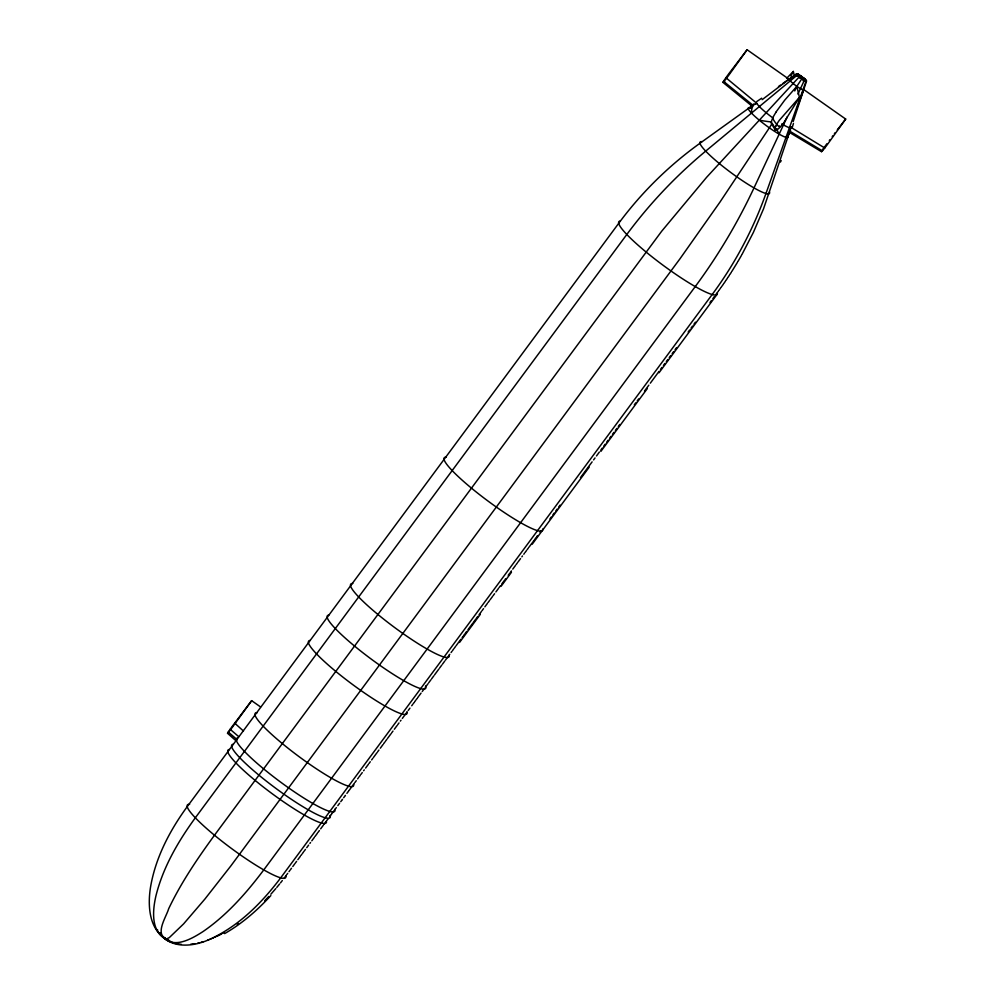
<?xml version="1.0" encoding="UTF-8"?>
<svg xmlns="http://www.w3.org/2000/svg" width="995" height="995" viewBox="0 0 995 995"><rect width="100%" height="100%" fill="white"/><g stroke="black" fill="none" stroke-linecap="round" stroke-linejoin="round"><path stroke-width="1.49" d="M789.458 132.285L789.756 130.843M775.03 128.243L775.055 128.156A12.064 11.778 -13.2 0 1 775.714 126.34M790.814 126.912L791.809 126.9M783.749 82.859L796.473 73.916L806.572 81.005L793.214 121.49M796.684 108.99L797.331 107.161M789.806 78.966L796.995 73.717L806.049 81.204L765.963 193.503C753.091 229.546 734.957 263.737 712.184 294.508L280.714 877.814C261.896 902.776 238.962 925.947 210.194 939.093C194.299 946.73 170.667 949.454 159.362 932.837M803.45 89.028A9.092 1.306 36.5 0 1 803.699 89.475L802.107 94.052M797.828 105.793L798.475 103.977M803.724 89.562L845.688 119.064L827.703 144.088A48.942 8.059 -54.9 0 1 824.743 148.006L823.574 149.486A12.064 1.99 -54.9 0 1 822.43 150.867L789.968 131.29L789.607 132.223M799.632 100.818L798.811 103.082M801.771 94.96L799.955 99.91M805.341 80.869L805.739 79.874L797.306 75.048L705.691 151.128C676.19 175.63 649.611 203.652 626.8 234.484L195.331 817.79C178.167 841.384 163.056 867.242 155.966 895.761C152.571 910.238 150.506 931.892 166.625 939.541M722.992 82.224L723.713 80.993A12.064 1.99 -54.9 0 1 724.795 79.376L725.927 77.747A48.942 8.059 -54.9 0 1 728.862 73.68L747.096 49.75L789.047 79.252A9.092 1.306 36.5 0 0 795.639 85.47A9.092 1.306 36.5 0 0 803.388 89.911M821.584 151.526L822.019 150.755M804.321 81.279L805.191 79.326L797.455 73.891L794.408 76.217L793.351 71.429L786.585 78.406M775.714 126.34L776.585 124.586A48.942 47.772 -13.2 0 1 779.247 120.395L799.433 97.373L796.846 86.341L801.833 78.792L801.211 76.13L799.57 78.107M794.756 90.931L796.846 86.341L784.694 100.184L775.901 112.161M786.249 119.014L754.011 187.893C737.743 222.619 718.054 255.74 695.256 286.572L263.787 869.879C246.424 892.975 226.972 915.114 203.017 931.569C192.122 938.559 173.851 949.454 163.006 936.817M786.46 118.567L787.306 116.751M797.903 94.09L804.321 80.384L798.736 74.538L796.734 76.292M803.351 81.068L804.532 78.729L801.522 77.461L798.04 74.165L796.361 75.52M793.351 71.429L790.851 76.055M799.433 97.373L783.413 123.33A48.942 47.772 -13.2 0 1 780.179 127.111L778.737 128.467A12.064 11.778 -13.2 0 1 777.182 129.661L777.095 129.686A2.587 2.525 -13.2 0 1 775.279 130.233M741.922 254.583L753.364 232.444L763.551 208.813L789.458 132.41L821.547 151.7M741.486 255.354L737.917 261.523M802.754 79.886L803.786 78.083L799.271 76.839L706.624 177.297L661.638 231.275L214.485 835.228C197.458 858.536 181.127 882.602 168.677 908.721C166.339 916.855 154.362 934.268 166.488 939.056M737.457 262.294L731.86 271.399M731.387 272.145L729.944 274.396M729.447 275.142L727.979 277.369M727.494 278.115L726.002 280.329M260.578 706.947L251.648 700.667L231.997 726.723A53.257 8.768 -54.9 0 0 230.392 728.949L230.231 729.161A22.114 3.644 -54.9 0 0 228.427 731.748L227.507 733.278L236.126 740.889M725.504 281.063L723.999 283.264M823.387 148.678L824.022 147.77M723.489 283.998L721.96 286.187M824.445 147.16L824.519 147.061A48.942 8.059 -54.9 0 1 826.92 143.715M251.648 700.667L232.183 727.494A53.257 8.768 -54.9 0 1 230.542 729.633L230.392 729.832A22.114 3.644 -54.9 0 1 228.539 732.196L227.581 733.278M720.927 287.63L721.437 286.908M719.895 289.072L720.405 288.351M718.85 290.515L719.373 289.794M717.793 291.945L718.328 291.236M751.921 105.831L752.817 104.985M286.436 875.115L284.072 878.262M287.058 874.257L287.692 873.399M288.96 871.682L289.595 870.836M290.229 869.978L291.498 868.262M292.766 866.545L294.669 863.971M295.304 863.113L296.572 861.396M297.841 859.692L300.378 856.26M301.012 855.401L301.647 854.543M302.281 853.685L303.55 851.969M304.184 851.111L305.453 849.407M306.721 847.69L308.624 845.116M309.893 843.399L310.527 842.541M311.796 840.825L314.333 837.404M314.967 836.546L317.492 833.113M318.126 832.255L319.395 830.539M320.664 828.835L323.201 825.402M323.835 824.544L324.469 823.686M325.104 822.828L326.372 821.111M326.858 820.465L327.579 819.482M327.815 819.159L328.3 818.512M329.743 816.559L330.514 815.514M330.813 815.116L331.397 814.32M331.683 813.935L333.437 811.559M333.735 811.161L334.32 810.378M334.905 809.582L336.36 807.617M337.827 805.639L339.581 803.264M340.75 801.684L341.621 800.502M341.907 800.104L342.491 799.321M343.661 797.741L344.544 796.56M344.83 796.162L345.414 795.366M346.882 793.388L347.466 792.605M347.752 792.207L348.337 791.423M348.636 791.025L350.389 788.649M350.675 788.264L351.26 787.468M351.844 786.684L353.312 784.707M353.598 784.309L354.27 783.413M354.929 782.505L356.272 780.702M357.603 778.898L358.275 777.99M358.946 777.083L360.277 775.279M360.949 774.384L362.279 772.58M363.61 770.764L364.282 769.869M365.613 768.065L368.287 764.446M368.958 763.551L370.289 761.747M371.632 759.931L372.963 758.128M373.635 757.232L376.968 752.717M377.64 751.81L378.971 750.006M380.314 748.203L382.976 744.596M383.647 743.688L384.978 741.884M385.65 740.976L386.98 739.173M387.652 738.265L390.998 733.763M391.657 732.855L393 731.051M394.331 729.248L397.005 725.629M397.677 724.733L399.007 722.93M400.338 721.114L401.01 720.218M402.341 718.415L405.015 714.796M405.686 713.9L407.017 712.097M408.186 710.505L409.952 708.129M411.706 705.754L412.875 704.174M413.46 703.378L414.044 702.582M414.641 701.798L415.81 700.206M416.395 699.423L416.98 698.627M417.564 697.831L418.733 696.251M419.318 695.455L421.084 693.08M422.253 691.5L424.007 689.125M425.176 687.533L427.962 683.789M428.683 682.794L430.885 679.834M431.606 678.851L433.808 675.879M434.529 674.896L438.919 668.976M439.641 667.981L441.83 665.021M442.564 664.038L444.753 661.078M445.486 660.083L447.675 657.123M448.409 656.14L449.79 654.275M451.083 652.521L451.73 651.638M452.389 650.755L453.683 649.001M454.329 648.131L455.635 646.377M456.282 645.494L460.822 639.35M462.128 637.596L462.774 636.713M463.421 635.842L464.715 634.089M465.374 633.206L466.667 631.452M467.961 629.698L470.56 626.191M471.207 625.308L472.513 623.554M473.16 622.671L475.759 619.164M476.406 618.293L477.699 616.527M479.005 614.773L481.605 611.266M482.252 610.383L483.545 608.629M484.851 606.875L487.438 603.368M488.097 602.485L489.391 600.731M490.037 599.861L492.637 596.341M493.284 595.47L494.59 593.716M495.883 591.963L498.483 588.443M499.129 587.572L500.423 585.819M501.729 584.053L504.328 580.545M504.975 579.675L505.622 578.791M508.221 575.284L509.515 573.53M510.161 572.647L511.467 570.894M512.761 569.14L515.36 565.633M516.007 564.75L517.3 562.996M517.96 562.113L520.547 558.605M521.853 556.852L522.499 555.969M523.793 554.215L524.452 553.344M525.099 552.461L526.392 550.708M527.039 549.825L528.345 548.071M528.992 547.2L532.238 542.81M532.885 541.927L534.191 540.173M534.837 539.302L536.131 537.536M536.778 536.666L537.437 535.783M540.024 532.275L541.33 530.522M549.899 518.93L551.354 516.965M552.81 514.987L554.265 513.022M555.72 511.057L557.175 509.092M558.63 507.127L560.085 505.149M580.471 477.612L592.112 461.867M593.567 459.901L595.022 457.936M596.478 455.971L599.388 452.028M600.843 450.063L602.298 448.098M603.754 446.133L605.209 444.168M606.664 442.19L608.119 440.225M609.574 438.26L611.029 436.295M612.485 434.33L613.94 432.352M615.395 430.387L616.85 428.422M618.305 426.457L619.761 424.492M634.312 404.816L635.768 402.838M637.223 400.873L638.678 398.908M644.499 391.035L648.864 385.14M650.32 383.174L659.051 371.359M660.506 369.394L661.961 367.429M663.416 365.463L664.871 363.498M666.327 361.521L667.782 359.556M669.237 357.591L670.692 355.625M672.147 353.66L673.603 351.683M675.07 349.718L676.525 347.752M688.167 332.019L689.622 330.041M691.077 328.076L692.532 326.111M693.988 324.146L695.443 322.181M709.995 302.505L711.45 300.54M712.905 298.562L714.36 296.597M715.815 294.632L717.271 292.667M459.503 642.496L480.274 614.412M501.057 586.329L511.442 572.287M589.177 467.202L532.213 544.203M600.818 451.456L647.384 388.498M659.026 372.764L717.047 294.383M829.308 140.469L829.842 139.748M832.243 136.551L832.765 135.855M835.153 132.708L834.357 133.753M838.064 128.902L837.28 129.935M839.382 127.186L842.019 123.778M838.86 127.87L838.325 128.554M842.28 123.442L845.688 119.064M747.096 49.75L729.111 74.787A48.942 8.059 -54.9 0 1 726.151 78.692L724.982 80.172A12.064 1.99 -54.9 0 1 723.838 81.565L723.141 82.299M282.319 880.563L280.515 882.851M279.595 883.995L276.784 887.428M275.826 888.56L270.876 894.207M723.813 81.578L753.215 105.458A29.949 17.537 42 0 0 751.499 113.094M822.43 150.867L821.795 151.551M268.837 896.445L264.645 900.848M270.851 895.575C257.319 910.313 242.046 923.671 224.596 933.608M789.047 79.252L762.17 99.662M790.478 79.214L791.348 78.543M791.784 78.219L792.654 77.548M750.777 107.485L750.267 107.846A29.949 9.975 31.7 0 1 752.593 104.972M237.22 924.367L238.414 923.522M779.296 85.956L778.488 86.528M780.515 85.11L779.707 85.669M783.351 83.132L782.53 83.692M779.595 125.942C780.627 129.885 772.381 119.437 772.754 117.845A21.529 3.084 36.5 0 1 756.785 103.306L755.205 104.301M222.88 933.31L224.074 932.651M753.178 105.47L752.071 105.992M221.698 933.944L216.972 936.32M214.634 937.389L215.803 936.867M212.321 938.397L213.477 937.912M210.02 939.33L211.164 938.87M207.744 940.175L208.888 939.765M164.921 938.434C148.628 927.688 147.683 904.48 150.581 886.843C155.606 857.516 169.797 830.502 187.209 806.659L618.679 223.353C641.377 192.644 668.938 165.556 699.958 143.268L751.859 105.98L722.955 82.386M203.278 941.656L201.102 942.277M197.881 943.061L198.95 942.825M194.746 943.683L190.704 944.243M165.046 938.534L161.936 935.76M181.364 944.354L177.135 943.77M165.182 938.658L163.889 937.75M176.339 943.596L173.23 942.775M168.864 940.35L167.172 939.765M166.824 939.404L164.001 937.8M172.496 942.539L164.125 937.875M726.686 78.356L725.927 77.747L756.785 103.306M723.713 80.993L724.808 81.888M235.604 723.887L234.646 723.104L243.464 731.039M230.392 728.949L231.3 729.733M230.542 729.633L238.763 736.686M228.44 731.748L229.298 732.507M228.539 732.196L237.245 739.795M161.526 935.238L159.971 932.999M163.727 937.414L163.205 936.581M775.292 130.022L771.821 124.139L719.97 202.084L679.995 258.762L230.865 865.899L204.858 899.107L183.59 923.895L169.312 937.601L165.63 939.404L164.498 937.725M776.722 128.84C777.319 131.502 771.399 123.057 771.374 121.962A13.383 12.997 72.3 0 1 772.07 119.624L772.754 117.845A52.946 51.939 60.2 0 1 776.013 112.236M157.372 929.591L157.745 930.275M824.519 147.061L824.743 147.994L791.236 127.534A21.529 3.084 36.5 0 1 781.784 123.902M285.826 876.11A61.093 8.744 36.5 0 1 229.857 847.28A61.093 8.744 36.5 0 1 189.635 804.321M326.435 821.385A61.093 8.744 36.5 0 1 271.784 793.413A61.093 8.744 36.5 0 1 229.285 749.484M330.104 815.465A61.093 8.744 36.5 0 1 276.697 788.985A61.093 8.744 36.5 0 1 233.278 744.26M334.83 809.296A61.093 8.744 36.5 0 1 282.182 783.264A61.093 8.744 36.5 0 1 237.432 738.029M353.648 784.582A61.093 8.744 36.5 0 1 297.667 755.615A61.093 8.744 36.5 0 1 257.27 712.656M406.98 711.947A61.093 8.744 36.5 0 1 353.225 684.983A61.093 8.744 36.5 0 1 309.93 640.469M425.537 685.99A61.093 8.744 36.5 0 1 372.764 660.22A61.093 8.744 36.5 0 1 328.823 615.109M449.143 655.145A61.093 8.744 36.5 0 1 393.734 626.85A61.093 8.744 36.5 0 1 352.802 583.493M542.685 529.041A61.093 8.744 36.5 0 1 486.692 500.075A61.093 8.744 36.5 0 1 446.295 457.115M717.32 292.94A61.093 8.744 36.5 0 1 662.409 264.769A61.093 8.744 36.5 0 1 620.32 221.027M769.496 191.998A43.121 6.169 36.5 0 1 730.243 172.073A43.121 6.169 36.5 0 1 701.91 141.638M787.543 135.482A24.688 3.532 36.5 0 1 765.453 125.009A24.688 3.532 36.5 0 1 750.678 107.97M759.235 120.134A29.949 6.107 8.2 0 0 771.361 121.962L771.374 121.962A2.973 2.873 73.1 0 0 771.61 124.238M779.16 134.138A29.949 1.468 64.2 0 1 776.573 129.089M789.955 131.278A29.949 17.537 42 0 1 786.013 137.347M789.383 78.891A9.092 1.306 36.5 0 1 790.204 79.102M753.352 104.288A13.383 2.487 -35.3 0 1 753.812 103.94M761.648 98.194A52.946 14.788 -36.6 0 1 756.747 101.54M755.28 104.015A13.383 2.948 -35.4 0 1 753.402 105.134M772.63 124.313A2.973 2.873 73.1 0 1 771.809 124.387M775.08 130.096A2.587 2.525 -13.2 0 1 775.13 128.28M781.187 160.581A52.946 1.692 -72.4 0 1 780.354 162.073M790.577 130.121A13.383 1.219 -73.9 0 1 789.781 132.41M822.367 150.208A12.064 1.99 -54.9 0 1 823.313 148.79M792.331 127.211A52.946 10 -74.2 0 1 793.463 123.43M790.254 129.698A13.383 1.679 -74.3 0 1 790.639 128.268M789.532 130.843A29.949 9.975 31.7 0 1 788.848 131.303M806.074 81.204A6.256 0.895 36.5 0 1 800.987 78.17A6.256 0.895 36.5 0 1 796.609 74.19M796.97 73.717A6.256 0.895 36.5 0 1 802.069 76.752A6.256 0.895 36.5 0 1 806.447 80.732"/></g></svg>
